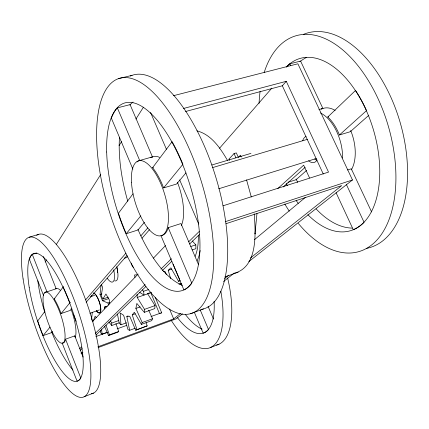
<?xml version="1.0" encoding="UTF-8"?>
<svg xmlns="http://www.w3.org/2000/svg" width="429" height="429" viewBox="0 0 429 429"><rect width="100%" height="100%" fill="white"/><g stroke="black" fill="none" stroke-linecap="round" stroke-linejoin="round"><path stroke-width="0.64" d="M147.667 293.806L155.025 305.598L154.789 308.585L144.31 312.35L144.519 309.357L137.21 297.474L137.092 294.353M254.982 233.934L256.966 213.486M92.289 312.28L91.559 319.299L92.369 320.849M109.797 302.397L108.001 303.019L102.488 300.74L100.021 294.562L101.019 285.569M200.177 250.536L199.035 255.861L197.077 261.148M135.269 328.228L129.644 330.287L126.828 316.377L129.735 316.253L135.714 330.26L137.001 329.628L132.261 314.881L134.325 312.258L141.382 324.404L142.187 322.528L135.875 308.424L136.846 303.459L144.31 312.35M93.131 321.316L95.152 316.205L96.219 317.685M195.115 256.386C197.903 249.834 198.412 242.583 198.348 235.542M148.675 310.231L152.526 318.758L151.689 320.645L141.382 324.404M101.351 284.443L102.622 287.392L101.228 295.774L102.858 299.051L105.931 294.01L109.416 300.01L109.609 304.027M170.667 278.641L168.211 270.329L170.876 267.825L178.571 281.365L179.697 279.552M45.168 262.012L46.605 259.749M56.285 244.492L100.761 174.426M119.053 145.603L121.563 141.65M135.913 119.047L143.442 107.18M44.9 311.368L37.731 320.935A67.428 18.227 71.2 0 0 43.088 335.623L51.732 332.566L52.585 331.553M71.67 308.853L70.426 310.333L61.09 313.561A26.925 7.266 71.3 0 0 54.242 298.911L63.17 286.996L63.776 286.792M133.011 193.817L118.447 213.251A98.096 38.53 73 0 0 126.244 233.714L137.966 229.987L144.428 222.302M152.59 167.696L172.104 141.661A98.096 38.53 73 0 1 182.92 164.259L163.61 187.918A39.098 15.299 73 0 0 152.59 167.696L153.405 167.46M43.088 335.623L50.054 327.086M61.09 313.561L69.873 302.794L70.485 302.584M126.244 233.714L140.803 215.873M185.966 172.892L176.63 183.998L163.61 187.918M85.607 299.876L125.906 253.196M140.798 235.945L147.807 227.826M219.525 148.252L271.847 88.133M86.165 302.252L127.043 255.411M141.988 238.283L149.458 229.719M185.553 111.508L282.33 85.773L286.282 81.322L328.528 172.109L223.101 205.786M238.24 157.153L236.336 152.89L234.046 153.566L228.904 159.186L229.44 160.387M238.621 157.153L240.438 155.212L241.243 157.009M92.616 321.375L138.1 274.067M153.416 258.14L165.481 245.586M79.601 348.841L81.515 346.964M95.388 333.349L145.131 284.529M160.918 269.037L171.444 258.708M188.663 241.811L199.185 231.483M80.175 350.418L82.095 348.552M96.016 335.017L145.935 286.475M162.253 270.608L171.852 261.277M189.613 244.004L199.694 234.207M327.799 116.988L355.528 90.444A89.741 50.488 73.7 0 1 366.543 110.618L339.43 134.985A35.789 20.072 73.7 0 0 327.799 116.988L328.475 116.79M277.804 188.535L303.668 165.186L309.55 177.965M283.237 186.974L305.175 167.331M306.537 170.463L296.107 179.703L288.009 182.277M368.795 115.31L350.273 131.719L339.43 134.985M104.574 326.533L108.575 335.569L109.411 334.845L118.726 331.451L115.9 323.536M118.726 331.451L117.862 332.185L108.575 335.569M160.703 313.497L161.658 312.693L155.293 297.361M254.553 239.597L305.598 197.233M97.914 346.788L173.659 318.908L180.486 313.492M224.592 278.507L228.791 275.171M250.322 258.097L341.682 185.623L226.072 223.67M182.459 313.856L176.142 318.833L98.177 347.565M223.514 281.526L233.515 273.648M248.777 261.626L352.466 179.966L297.882 63.792L173.514 95.683M146.139 322.71L147.168 325.901L135.714 330.26M235.253 273C258.242 265.792 255.545 232.357 254.22 213.835M84.105 396.75L93.586 393.055M210.698 347.431L219.069 344.165M81.011 353.013L82.888 352.322M81.199 353.823L82.459 353.357M190.632 313.674A122.946 48.37 73 0 0 177.799 125.874A122.946 48.37 73 0 0 97.067 148.337A122.946 48.37 73 0 0 190.632 313.674L203.582 308.901M137.001 329.628L147.168 325.901M100.236 330.4L100.799 332.963L102.145 334.148L107.641 332.159M95.839 336.577L107.749 332.255M117.149 328.845L126.555 325.429M151.003 316.559L161.658 312.693M142.187 322.528L152.526 318.758M117.471 314.114L119.165 323.091L120.94 324.807L126.485 322.801M62.436 342.996A26.925 7.266 71.3 0 0 65.551 339.183L74.753 335.88L83.108 357.062M119.353 322.796L111.797 325.52L111.76 323.058L118.86 320.506M144.519 309.357L155.025 305.598M126.828 316.377L128.089 315.926M132.261 314.881L135.258 313.803M135.875 308.424L140.127 306.912M224.828 276.941L238.213 272.174M178.931 284.202L181.488 283.322M104.628 308.928L104.322 307.137L106.21 306.478M178.571 281.365L180.394 280.727M89.897 313.261L99.34 309.947M147.726 293.511L149.56 292.868M137.21 297.474L151.534 292.476M142.262 289.832L143.592 291.286L148.606 289.537M102.858 299.051L108.301 297.168M102.488 300.74L108.794 298.552M90.24 296.847L94.659 295.329M168.211 270.329L171.814 269.096M100.021 294.562L101.909 293.913M192.144 249.946L195.903 248.681L195.812 244.846L192.289 240.964M54.242 298.911L54.826 298.713M190.782 246.53L195.812 244.846M44.729 293.141A26.925 7.266 71.3 0 1 46.965 291.817L56.151 288.755L43.415 256.488M225.268 221.68L352.466 179.966M168.211 227.66L191.779 283.178A98.096 38.53 73 0 1 183.891 289.934L160.95 235.596A39.098 15.299 73 0 0 168.211 227.66L180.958 223.563L198.504 264.586M347.522 169.991L351.287 168.785L371.6 211.931M43.592 295.602L29.403 259.347L29.971 259.164M29.403 259.347A67.428 18.227 71.2 0 1 32.282 254.402L36.878 252.96M218.693 188.781L316.345 158.51M29.161 237.226L38.808 234.282M212.677 167.583L307.507 139.302M211.867 164.983L250.954 153.384M137.033 161.942A39.098 15.299 73 0 1 139.698 160.494L152.434 156.88L130.084 104.622L117.358 107.872A98.096 38.53 73 0 0 111.368 118.168L132.883 169.117M318.897 109.593L322.887 108.462L300.584 61.084L289.897 63.814A89.741 50.488 73.7 0 0 286.25 67.181M183.51 108.467L286.282 81.322M118.506 78.625L132.078 75.354M104.322 307.137L107.202 306.59M234.819 273.069L233.944 273.182M137.822 274.683L134.529 274.994L134.996 277.472M163.411 271.616L165.122 271.6L166.372 274.657M196.884 130.834C211.492 134.567 220.538 148.45 227.67 160.703M129.644 330.287L128.03 329.681L123.622 315.272L120.19 312.998L120.94 324.807M133.596 267.256L132.432 266.666L131.312 263.084M181.869 285.071L180.046 284.003M139.672 292.342L144.037 295.104L143.592 291.286M108.827 322.013L111.797 325.52M110.333 320.844L111.76 323.058M289.897 63.814L290.744 65.626M346.278 184.277L364.065 222.281A89.741 50.488 73.7 0 1 353.292 229.724L336.095 192.734M282.33 85.773L323.278 174.013M234.046 153.566L235.95 157.834M255.014 233.306L255.255 233.843M150.547 112.473L166.425 149.265M179.66 179.928L198.718 224.088M173.059 264.103L179.44 278.957M208.054 306.29L213.503 319.074M117.358 107.872L139.698 160.494M200.198 309.894L208.494 329.467A63.379 25.209 70.9 0 1 203.153 333.161L194.342 312.301M169.53 309.019L173.659 318.908M150.552 292.133L159.491 313.685M73.343 314.082L76.217 321.342M32.282 254.402L46.965 291.817M65.551 339.183L80.786 378.003A67.428 18.227 71.2 0 1 77.086 381.177L62.119 342.943M105.925 325.053L109.411 334.845M246.546 179.842L251.292 196.997M108.001 303.019L108.623 305.18M101.501 328.963L102.145 334.148M130.277 76.072A122.136 49.646 73.1 0 1 216.007 177.821A122.136 49.646 73.1 0 1 201.072 309.438M182.384 285.242A97.469 39.527 73 0 1 137.891 229.354M127.783 201.255A97.469 39.527 73 0 1 119.493 137.242M129.837 105.051A97.469 39.527 73 0 1 133.092 102.075M151.882 157.309A38.83 15.728 73 0 1 159.599 157.416M177.477 182.379A38.83 15.728 73 0 1 181.344 225.557M150.74 157.588A38.851 15.691 73 0 1 152.434 156.88M303.357 34.417A111.744 64.194 73.8 0 1 399.957 121.815A111.744 64.194 73.8 0 1 366.334 248.439M264.162 72.565A112.419 63.353 73.7 0 1 354.638 61.717A112.419 63.353 73.7 0 1 389.854 217.347A112.419 63.353 73.7 0 1 298.284 223.375M289.259 211.154A112.419 63.353 73.7 0 1 284.835 204.054M259.068 103.405A112.419 63.353 73.7 0 1 260.087 91.409M352.166 228.094A89.216 51.148 73.8 0 1 316.082 208.869M297.737 182.379A89.216 51.148 73.8 0 1 296.064 179.016M300.171 61.567A89.216 51.148 73.8 0 1 306.735 57.336M286.803 66.484A89.752 50.477 73.7 0 1 357.566 93.946A89.752 50.477 73.7 0 1 373.616 206.95A89.752 50.477 73.7 0 1 307.85 214.693M298.235 203.4A89.752 50.477 73.7 0 1 296.096 200.397M287.366 185.693A89.752 50.477 73.7 0 1 286.245 183.456M299.941 61.599A89.227 51.131 73.8 0 1 300.584 61.084M321.573 109.014A35.569 20.351 73.8 0 1 335.172 110.435M350.691 130.534A35.569 20.351 73.8 0 1 351.33 169.884M320.431 112.961A35.811 20.045 73.7 0 1 342.589 158.044M321.391 108.966A35.586 20.329 73.8 0 1 322.887 108.462M113.664 269.879A15.256 5.078 71.7 0 1 113.471 281.327A15.256 5.078 71.7 0 1 107.234 278.249M116.613 266.725A15.229 5.121 71.7 0 1 114.613 280.834M116.919 267.305A11.411 3.856 71.7 0 1 117.648 272.501M227.649 278.04A78.974 32.105 70.9 0 1 216.548 345.055M220.828 291.173A79.306 31.569 70.9 0 1 211.685 346.905A79.306 31.569 70.9 0 1 171.107 320.157M202.139 329.156A63.111 25.633 70.9 0 1 185.307 314.382M214.092 301.287A63.379 25.204 70.9 0 1 177.241 317.347M36.642 235.419A84.014 23.515 71.2 0 1 87.511 305.062A84.014 23.515 71.2 0 1 91.238 393.747M72.973 370.077A67.133 18.769 71.2 0 1 51.56 331.762M44.713 312.194A67.133 18.769 71.2 0 1 37.832 280.764M63.17 286.996A67.428 18.227 71.2 0 1 69.873 302.794M55.55 288.781A26.807 7.481 71.2 0 1 56.151 288.755M74.753 335.88A26.807 7.481 71.2 0 1 74.646 336.39M55.883 288.674A26.796 7.502 71.2 0 1 60.296 290.186M70.978 308.928A26.796 7.502 71.2 0 1 75.134 337.446M93.661 293.002A10.548 3.287 71.2 0 1 100.574 306.966A10.548 3.287 71.2 0 1 96.391 310.741A10.548 3.287 71.2 0 0 100.595 306.955A10.548 3.287 71.2 0 0 93.688 292.991M91.575 296.734A10.548 3.287 71.2 0 1 91.613 295.308A10.548 3.287 71.2 0 0 91.597 296.723M127.729 256.467A30.212 10.634 72.4 0 1 124.41 258.038M316.329 160.076A13.594 7.55 73.7 0 1 314.677 158.966M317.031 159.963A13.637 7.491 73.6 0 1 308.633 160.837M302.686 140.776A13.637 7.491 73.6 0 1 306.075 136.443M106.676 152.005A98.112 38.508 73 0 0 178.566 291.27A98.112 38.508 73 0 0 174.651 147.152A98.112 38.508 73 0 0 106.676 152.005M131.472 182.228A39.114 15.272 73 0 0 160.854 235.784A39.114 15.272 73 0 0 157.432 176.727A39.114 15.272 73 0 0 131.472 182.228M23.107 278.989A84.395 22.817 71.2 0 0 81.821 397.415A84.395 22.817 71.2 0 0 63.465 275.177A84.395 22.817 71.2 0 0 23.107 278.989M29.247 287.693A67.439 18.211 71.2 0 0 76.303 381.381A67.439 18.211 71.2 0 0 60.88 282.867A67.439 18.211 71.2 0 0 29.247 287.693M43.747 306.692A26.936 7.25 71.3 0 0 62.65 343.173A26.936 7.25 71.3 0 0 55.775 303.078A26.936 7.25 71.3 0 0 43.747 306.692"/></g></svg>
